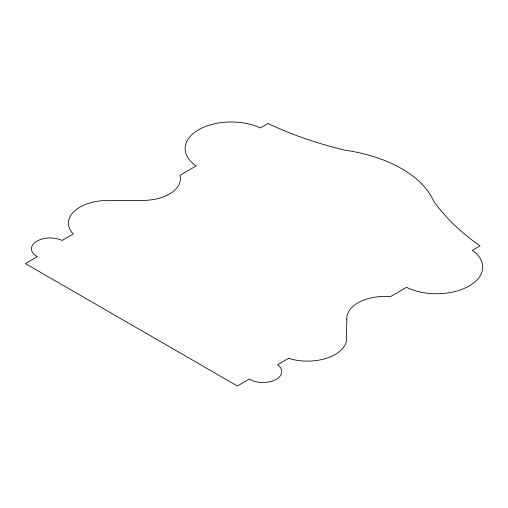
<?xml version="1.0" encoding="UTF-8"?>
<svg xmlns="http://www.w3.org/2000/svg" width="508" height="508" viewBox="0 0 508 508"><rect width="100%" height="100%" fill="white"/><g stroke="black" fill="none" stroke-linecap="round" stroke-linejoin="round"><path stroke-width="0.76" d="M346.843 319.234L346.297 341.789A39.287 22.682 0 0 1 288.658 358.362L277.501 364.801A18.739 10.82 0 0 1 275.412 379.813A18.739 10.82 0 0 1 249.358 379.076L237.395 385.978L25.4 263.589L37.363 256.68A18.739 10.82 0 0 1 36.081 241.637A18.739 10.82 0 0 1 62.078 240.43L73.241 233.991A39.287 22.682 0 0 1 101.943 200.711L141.008 200.4A37.821 21.831 0 0 0 180.029 175.298L196.266 165.925A46.095 26.613 0 0 1 198.215 130.016A46.095 26.613 0 0 1 260.337 127.946L268.027 123.508A306.546 176.981 0 0 0 344.995 150.19A121.755 70.294 0 0 1 433.807 201.466A306.546 176.981 0 0 0 480.022 245.904L472.332 250.342A46.095 26.613 0 0 1 468.744 286.207A46.095 26.613 0 0 1 406.552 287.331L390.315 296.704A37.821 21.831 0 0 0 346.843 319.234"/></g></svg>
